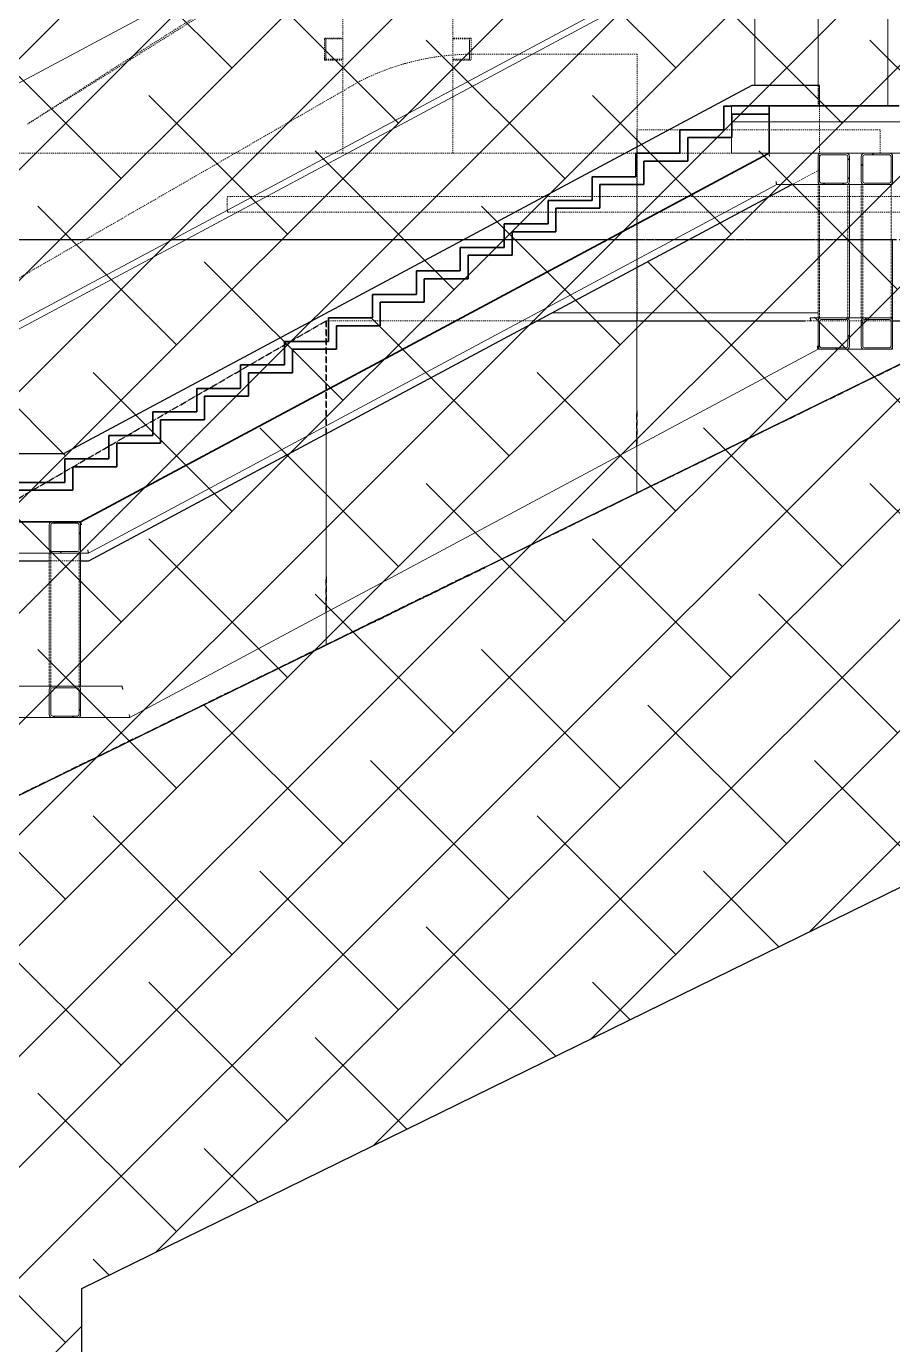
# Model space of a CAD drawing. Header units: millimetres. Extents: x 50357 to 985146, y 723188 to 1803594.
# Drawn here: x 868078 to 873599, y 811745 to 820155 of the extents above; entities that cross this region are included whole.
import ezdxf

# ---------------------------------------------------------------- set-up
doc = ezdxf.new("R2010")
doc.units = ezdxf.units.MM
doc.header["$LTSCALE"] = 3
doc.header["$MEASUREMENT"] = 0
for name, pattern in [('DASHED', [19.05, 12.7, -6.35]), ('DASHED2', [0.375, 0.25, -0.125]), ('HIDDEN', [0.375, 0.25, -0.125]), ('Member Hidden', [4.5, 2.5, -2])]:
    doc.linetypes.add(name, pattern=pattern)
doc.layers.add('-Excluded area line', color=7, linetype='DASHED2', lineweight=40)
doc.layers.add('Hatch (CARR)', color=8, linetype='Continuous', lineweight=35)
for name, color, linetype, lineweight, true_color in [('-Surrender Hatch in Pink', 7, 'Continuous', 40, 0xffc2c2), ('A-FLOR-HRAL', 7, 'Continuous', 13, 0x6e6e6e), ('A-FLOR-PATT', 7, 'Continuous', 13, 0x6e6e6e), ('A-MASS', 7, 'Continuous', 13, 0x6e6e6e), ('ADS280__', 7, 'Continuous', 13, 0x6e6e6e), ('ADS280_B', 7, 'Member Hidden', 13, 0x6e6e6e), ('ADS280_BOther', 7, 'Continuous', 13, 0x6e6e6e), ('ADS280_BSteel', 7, 'Continuous', 13, 0x6e6e6e), ('ADS280_C', 7, 'Continuous', 25, 0x6e6e6e), ('ADS280_CSteel', 7, 'Continuous', 13, 0x6e6e6e), ('ADS280_CU', 7, 'HIDDEN', 13, 0x6e6e6e), ('ADS280_H', 7, 'Member Hidden', 13, 0x6e6e6e), ('ADS280_S', 7, 'Continuous', 13, 0x6e6e6e), ('I-WALL', 7, 'Continuous', 25, 0x6e6e6e), ('Q-SPCQ', 7, 'Continuous', 13, 0x6e6e6e)]:
    doc.layers.add(name, color=color, linetype=linetype, lineweight=lineweight, true_color=true_color)
doc.layers.add('00-TITLEBOX', color=7, linetype='Continuous')
pattern_1 = [(45, (162427.4, 13871), (-251.4472, 251.4472), []), (45, (162427.4, 14252), (-251.4472, 251.4472), [])]

# ---------------------------------------------------------------- blocks, each defined once
blk = doc.blocks.new('Railing - Sabco_Joint-3422319-SEC A')
at = {"layer": 'A-FLOR-HRAL'}
for p, q in [((99592.1, 22068.8), (99592.1, 22067.8)), ((99592.1, 22068.8), (99593.1, 22068.8)), ((99592.1, 22067.8), (99592.1, 21869)), ((99593.1, 22067.8), (99592.1, 22067.8)), ((99593.1, 22067.8), (99593.1, 22068.8)), ((99593.1, 21869), (99593.1, 22067.8)), ((99592.1, 21829), (99592.1, 21005)), ((99593.1, 21005), (99593.1, 21829))]:
    blk.add_line(p, q, dxfattribs=at)
blk = doc.blocks.new('Railing - Sabco_Joint-V12-SEC A')
at = {"layer": 'A-FLOR-HRAL'}
blk.add_line((100794.1, 22068.8), (100800.3, 22068.8), dxfattribs=at)
blk = doc.blocks.new('Railing - Railing-3272704-SEC A')
at = {"layer": 'A-FLOR-HRAL'}
for p, q in [((98085, 22068.7), (98528.3, 22068.7)), ((98085, 22068.8), (98522, 22068.8)), ((98085, 22067.8), (98529.3, 22067.8)), ((98522, 22068.8), (99592, 22068.8)), ((98528.3, 22068.7), (100056, 22068.7)), ((98528.3, 22068.7), (98529.3, 22067.8)), ((98529.3, 22067.8), (100056, 22067.8)), ((98529.3, 22067.8), (98529.3, 21910)), ((99593.1, 22068.8), (100056, 22068.8)), ((100756, 22068.7), (100800.3, 22068.7)), ((100756, 22068.8), (100794.1, 22068.8)), ((100756, 22067.8), (100801.3, 22067.8)), ((100800.3, 22068.7), (100801.3, 22067.8)), ((100801.3, 22067.8), (100801.3, 21869)), ((98529.3, 21870), (98529.3, 21005)), ((100801.3, 21829.1), (100801.3, 21005))]:
    blk.add_line(p, q, dxfattribs=at)
for name in ['Railing - Sabco_Joint-3422319-SEC A', 'Railing - Sabco_Joint-V12-SEC A']:
    blk.add_blockref(name, (0, 0))
blk = doc.blocks.new('KONEGL-TravelMaster110_Escalator_Single_metric - TM110 - 101384-1810381-SEC A')
at = {"layer": 'Q-SPCQ'}
blk.add_line((96389.2, 19681.5), (98084.7, 19681.5), dxfattribs=at)
blk = doc.blocks.new('HANDRAIL1 - HANDRAIL-3274031-SEC A')
at = {"layer": 'A-FLOR-HRAL'}
for p, q in [((94768.1, 22100), (91726.6, 20470.6)), ((97255.7, 21910), (92775.7, 19510)), ((92785.8, 19470), (97265.8, 21870)), ((97682.6, 21870.1), (97682.6, 21132.2)), ((98085, 21132.2), (98085, 21870))]:
    blk.add_line(p, q, dxfattribs=at)
blk = doc.blocks.new('Staircase 01 Steel Beam - Staircase 01 Steel Beam-3332452-SEC A')
at = {"layer": 'ADS280_B', "linetype": 'Continuous'}
for p, q in [((93434.5, 18150), (97821.2, 20500)), ((97821.2, 20500), (98094.7, 20500)), ((98274.8, 20500), (98370, 20500)), ((98550.1, 20500), (98560, 20500)), ((92658.1, 18150), (93194.3, 18150)), ((93374.4, 18150), (93434.5, 18150))]:
    blk.add_line(p, q, dxfattribs=at)
for points, knots in [([(97776, 20680), (97775.6, 20681.7), (97774.7, 20685.2), (97773.5, 20690.1), (97772.4, 20694.3), (97771.3, 20698.6), (97771, 20700), (97771, 20700)], [0, 0, 0, 0, 0.166667, 0.333333, 0.5, 0.666667, 1, 1, 1, 1]), ([(97821.2, 20500), (97821.2, 20500), (97820.8, 20501.4), (97819.8, 20505.7), (97818.7, 20509.9), (97817.5, 20514.8), (97816.6, 20518.3), (97816.2, 20520)], [0.0000015, 0.0000015, 0.0000015, 0.0000015, 0.3333333, 0.5, 0.6666667, 0.8333333, 1, 1, 1, 1]), ([(93389.3, 18330), (93388.9, 18331.7), (93388, 18335.2), (93386.8, 18340.1), (93385.7, 18344.3), (93384.7, 18348.6), (93384.3, 18350), (93384.3, 18350)], [0, 0, 0, 0, 0.166667, 0.333333, 0.5, 0.666667, 1, 1, 1, 1]), ([(93434.5, 18150), (93434.5, 18150), (93434.2, 18151.4), (93433.1, 18155.7), (93432, 18159.9), (93430.8, 18164.8), (93429.9, 18168.3), (93429.5, 18170)], [0.0000015, 0.0000015, 0.0000015, 0.0000015, 0.3333333, 0.5, 0.6666667, 0.8333333, 1, 1, 1, 1])]:
    blk.add_open_spline(points, degree=3, knots=knots, dxfattribs=at)
blk = doc.blocks.new('Staircase 01 Steel Beam Bottom - Staircase 01 Steel Beam Bottom-3334284-SEC A')
at = {"layer": 'ADS280_B', "linetype": 'Continuous'}
for p, q in [((98104.7, 19650), (98034.5, 19650)), ((98380, 19650), (98264.7, 19650)), ((98560, 19650), (98540, 19650)), ((93698, 17100), (98084.7, 19450)), ((98084.7, 19450), (98104.7, 19450)), ((98264.7, 19450), (98380, 19450)), ((98540, 19450), (98560, 19450)), ((93204.4, 17300), (92658.1, 17300)), ((93647.9, 17300), (93364.4, 17300)), ((92658.1, 17100), (93204.4, 17100)), ((93364.4, 17100), (93698, 17100))]:
    blk.add_line(p, q, dxfattribs=at)
for centre, start_param, end_param in [((98560, 19630), 4.724978, 6.283185), ((98560, 19470), 3.141593, 4.69971)]:
    blk.add_ellipse(centre, major_axis=(0, 20), ratio=0.000005, start_param=start_param, end_param=end_param, dxfattribs=at)
for points, knots in [([(98039.5, 19630), (98039.1, 19631.8), (98038.2, 19635.2), (98037, 19640.1), (98035.9, 19644.3), (98034.9, 19648.6), (98034.5, 19650), (98034.5, 19650)], [0, 0, 0, 0, 0.166667, 0.333333, 0.5, 0.666667, 1, 1, 1, 1]), ([(98084.7, 19450), (98084.7, 19450), (98084.4, 19451.4), (98083.3, 19455.7), (98082.2, 19459.9), (98081, 19464.8), (98080.1, 19468.3), (98079.7, 19470)], [0.0000015, 0.0000015, 0.0000015, 0.0000015, 0.3333333, 0.5, 0.6666667, 0.8333333, 1, 1, 1, 1]), ([(93652.9, 17280), (93652.4, 17281.7), (93651.6, 17285.2), (93650.3, 17290.1), (93649.3, 17294.3), (93648.2, 17298.6), (93647.9, 17300), (93647.9, 17300)], [0, 0, 0, 0, 0.166667, 0.333333, 0.5, 0.666667, 1, 1, 1, 1]), ([(93698, 17100), (93698, 17100), (93697.7, 17101.4), (93696.6, 17105.7), (93695.6, 17109.9), (93694.3, 17114.8), (93693.5, 17118.3), (93693, 17120)], [0.0000015, 0.0000015, 0.0000015, 0.0000015, 0.3333333, 0.5, 0.6666667, 0.8333333, 1, 1, 1, 1])]:
    blk.add_open_spline(points, degree=3, knots=knots, dxfattribs=at)
blk = doc.blocks.new('AED_Tactile_Orientation_Line Base - AED_Tactile_Orientation_Line Base-3909938-SEC A')
at = {"layer": 'Q-SPCQ'}
blk.add_hatch(color=256, dxfattribs=at).paths.add_polyline_path([(97534, 21000), (97534, 21000), (97534, 21005)], flags=0)
blk = doc.blocks.new('AED_Tactile_Orientation_Line Base - AED_Tactile_Orientation_Line Base-V62-SEC A')
at = {"layer": 'Q-SPCQ'}
for points in [[(97705.2, 21000), (97834, 21000), (97834, 21005), (97534, 21005), (97534, 21000), (97652.1, 21000)], [(97970.8, 21000), (98134, 21000), (98134, 21005), (97834, 21005), (97834, 21000), (97917.7, 21000)]]:
    blk.add_hatch(color=256, dxfattribs=at).paths.add_polyline_path(points, flags=0)
for p, q in [((97534, 21005), (97834, 21005)), ((97534, 21000), (97534, 21005)), ((97834, 21000), (97534, 21000)), ((97834, 21005), (98134, 21005)), ((97834, 21000), (97834, 21005)), ((97834, 21000), (97834, 21005)), ((98134, 21000), (97834, 21000)), ((98134, 21000), (98134, 21005))]:
    blk.add_line(p, q, dxfattribs=at)
blk = doc.blocks.new('Specialty Equipment 35 - Specialty Equipment 1-4788659-SEC A')
at = {"layer": 'Q-SPCQ'}
blk.add_hatch(color=256, dxfattribs=at).paths.add_polyline_path([(97534, 21000), (97534, 21000), (97534, 21005)], flags=0)
blk = doc.blocks.new('Tactile_Orientation_Line Base - Tactile_Orientation_Line Base-V63-SEC A')
at = {"layer": 'Q-SPCQ'}
blk.add_hatch(color=256, dxfattribs=at).paths.add_polyline_path([(101298.3, 21000), (101298.3, 21005), (100998.4, 21005), (100998.4, 21000), (101104.6, 21000)], flags=0)
for p, q in [((100998.4, 21005), (101298.3, 21005)), ((100998.4, 21005), (100998.4, 21000)), ((101298.3, 21000), (100998.4, 21000)), ((101298.3, 21000), (101298.3, 21005))]:
    blk.add_line(p, q, dxfattribs=at)
blk = doc.blocks.new('Specialty Equipment 37 - Specialty Equipment 1-4790546-SEC A')
at = {"layer": 'Q-SPCQ'}
blk.add_hatch(color=256, dxfattribs=at).paths.add_polyline_path([(98134, 21000), (98299.1, 21000), (98299.1, 21005), (98134, 21005)], flags=0)
for p, q in [((98134, 21005), (98299.1, 21005)), ((98299.1, 21000), (98134, 21000)), ((98299.1, 21000), (98299.1, 21005))]:
    blk.add_line(p, q, dxfattribs=at)
blk = doc.blocks.new('Hanger Rod M100 - Horiziontal Rod-4160037-SEC A')
at = {"layer": 'ADS280_H'}
for p, q in [((99443.7, 20425), (94320.6, 20425)), ((94320.6, 20325), (99443.7, 20325))]:
    blk.add_line(p, q, dxfattribs=at)
for centre, start_param, end_param in [((94320.6, 20375), 0, 1.570796), ((94320.6, 20375), 1.570796, 3.141593), ((99443.7, 20375), 4.712389, 7.853982), ((99443.7, 20375), 1.570796, 4.712389)]:
    blk.add_ellipse(centre, major_axis=(0, 50), ratio=0.042773, start_param=start_param, end_param=end_param, dxfattribs=at)
blk = doc.blocks.new('Square Hollow Sections - SHS 200x200x10-3530122-SEC A')
at = {"layer": 'ADS280_H', "linetype": 'Continuous'}
h = blk.add_hatch(dxfattribs=at)
h.set_pattern_fill('FP_1', color=256, style=0, pattern_type=2)
h.set_pattern_definition(pattern_1)
h.paths.add_polyline_path([(93364.4, 17100), (93378.5, 17105.9), (93384.4, 17120), (93384.4, 17280), (93378.5, 17294.1), (93364.4, 17300), (93204.4, 17300), (93190.2, 17294.1), (93184.4, 17277.4), (93184.4, 17120), (93190.2, 17105.9), (93204.4, 17100)], flags=0)
h.paths.add_polyline_path([(93364.4, 17110), (93204.4, 17110), (93197.3, 17112.9), (93194.4, 17120), (93194.4, 17280), (93197.3, 17287.1), (93204.4, 17290), (93364.4, 17290), (93371.4, 17287.1), (93374.4, 17277.4), (93374.4, 17120), (93371.4, 17112.9)], flags=0)
at = {"layer": 'ADS280_S'}
for p, q in [((93184.4, 17280), (93184.4, 17120)), ((93194.4, 17120), (93194.4, 17280)), ((93364.4, 17300), (93204.4, 17300)), ((93204.4, 17290), (93364.4, 17290)), ((93374.4, 17280), (93374.4, 17120)), ((93384.4, 17120), (93384.4, 17280)), ((93364.4, 17110), (93204.4, 17110)), ((93204.4, 17100), (93364.4, 17100))]:
    blk.add_line(p, q, dxfattribs=at)
for centre, radius, start, end in [((93204.4, 17280), 20, 90, 180), ((93204.4, 17280), 10, 90, 180), ((93364.4, 17280), 20, 0, 90), ((93364.4, 17280), 10, 0, 90), ((93204.4, 17120), 20, 180, 270), ((93204.4, 17120), 10, 180, 270), ((93364.4, 17120), 20, 270, 0), ((93364.4, 17120), 10, 270, 0)]:
    blk.add_arc(centre, radius, start, end, dxfattribs=at)
blk = doc.blocks.new('Square Hollow Sections - SHS 200x200x10-V34-SEC A')
at = {"layer": 'ADS280_H', "linetype": 'Continuous'}
h = blk.add_hatch(dxfattribs=at)
h.set_pattern_fill('FP_1', color=256, style=0, pattern_type=2)
h.set_pattern_definition(pattern_1)
h.paths.add_polyline_path([(98380, 19450), (98540, 19450), (98554.2, 19455.9), (98560, 19470), (98560, 19630), (98554.2, 19644.1), (98540, 19650), (98380, 19650), (98365.9, 19644.1), (98360, 19630), (98360, 19470), (98365.9, 19455.9)], flags=0)
h.paths.add_polyline_path([(98380, 19460), (98373, 19462.9), (98370, 19470), (98370, 19630), (98373, 19637.1), (98380, 19640), (98540, 19640), (98547.1, 19637.1), (98550, 19630), (98550, 19470), (98547.1, 19462.9), (98540, 19460)], flags=0)
at = {"layer": 'ADS280_S'}
for p, q in [((98360, 19630), (98360, 19470)), ((98370, 19470), (98370, 19630)), ((98540, 19650), (98380, 19650)), ((98380, 19640), (98540, 19640)), ((98550, 19630), (98550, 19470)), ((98560, 19470), (98560, 19630)), ((98540, 19460), (98380, 19460)), ((98380, 19450), (98540, 19450))]:
    blk.add_line(p, q, dxfattribs=at)
for centre, radius, start, end in [((98380, 19630), 20, 90, 180), ((98380, 19630), 10, 90, 180), ((98540, 19630), 20, 0, 90), ((98540, 19630), 10, 0, 90), ((98380, 19470), 20, 180, 270), ((98380, 19470), 10, 180, 270), ((98540, 19470), 20, 270, 0), ((98540, 19470), 10, 270, 0)]:
    blk.add_arc(centre, radius, start, end, dxfattribs=at)
blk = doc.blocks.new('Square Hollow Sections - SHS 200x200x10-V35-SEC A')
at = {"layer": 'ADS280_H', "linetype": 'Continuous'}
h = blk.add_hatch(dxfattribs=at)
h.set_pattern_fill('FP_1', color=256, style=0, pattern_type=2)
h.set_pattern_definition(pattern_1)
h.paths.add_polyline_path([(98104.7, 19450), (98264.7, 19450), (98278.9, 19455.9), (98284.7, 19470), (98284.7, 19630), (98278.9, 19644.1), (98264.7, 19650), (98104.7, 19650), (98090.6, 19644.1), (98084.7, 19630), (98084.7, 19470), (98090.6, 19455.9)], flags=0)
h.paths.add_polyline_path([(98104.7, 19460), (98097.7, 19462.9), (98094.7, 19470), (98094.7, 19630), (98097.7, 19637.1), (98104.7, 19640), (98264.7, 19640), (98271.8, 19637.1), (98274.7, 19630), (98274.7, 19470), (98271.8, 19462.9), (98264.7, 19460), (98130.1, 19460)], flags=0)
at = {"layer": 'ADS280_S'}
for p, q in [((98084.7, 19630), (98084.7, 19470)), ((98094.7, 19470), (98094.7, 19630)), ((98264.7, 19650), (98104.7, 19650)), ((98104.7, 19640), (98264.7, 19640)), ((98274.7, 19630), (98274.7, 19470)), ((98284.7, 19470), (98284.7, 19630)), ((98264.7, 19460), (98104.7, 19460)), ((98104.7, 19450), (98264.7, 19450))]:
    blk.add_line(p, q, dxfattribs=at)
for centre, radius, start, end in [((98104.7, 19630), 20, 90, 180), ((98104.7, 19630), 10, 90, 180), ((98264.7, 19630), 20, 0, 90), ((98264.7, 19630), 10, 0, 90), ((98104.7, 19470), 20, 180, 270), ((98104.7, 19470), 10, 180, 270), ((98264.7, 19470), 20, 270, 360), ((98264.7, 19470), 10, 270, 360)]:
    blk.add_arc(centre, radius, start, end, dxfattribs=at)
blk = doc.blocks.new('Square Hollow Sections - SHS 200x200x10-V42-SEC A')
at = {"layer": 'ADS280_H', "linetype": 'Continuous'}
h = blk.add_hatch(dxfattribs=at)
h.set_pattern_fill('FP_1', color=256, style=0, pattern_type=2)
h.set_pattern_definition(pattern_1)
h.paths.add_polyline_path([(93204.4, 18150), (93364.4, 18150), (93378.5, 18155.9), (93384.4, 18170), (93384.4, 18330), (93378.5, 18344.1), (93364.4, 18350), (93204.4, 18350), (93190.2, 18344.1), (93184.4, 18330), (93184.4, 18170), (93190.2, 18155.9)], flags=0)
h.paths.add_polyline_path([(93204.4, 18160), (93197.3, 18162.9), (93194.4, 18170), (93194.4, 18330), (93197.3, 18337.1), (93204.4, 18340), (93364.4, 18340), (93371.4, 18337.1), (93374.4, 18330), (93374.4, 18170), (93371.4, 18162.9), (93364.4, 18160), (93243.6, 18160)], flags=0)
at = {"layer": 'ADS280_S'}
for p, q in [((93364.4, 18350), (93204.4, 18350)), ((93204.4, 18340), (93364.4, 18340)), ((93184.4, 18330), (93184.4, 18170)), ((93194.4, 18170), (93194.4, 18330)), ((93374.4, 18330), (93374.4, 18170)), ((93384.4, 18170), (93384.4, 18330)), ((93364.4, 18160), (93204.4, 18160)), ((93204.4, 18150), (93364.4, 18150))]:
    blk.add_line(p, q, dxfattribs=at)
for centre, radius, start, end in [((93204.4, 18330), 20, 90, 180), ((93204.4, 18330), 10, 90, 180), ((93364.4, 18330), 20, 0, 90), ((93364.4, 18330), 10, 0, 90), ((93204.4, 18170), 20, 180, 270), ((93204.4, 18170), 10, 180, 270), ((93364.4, 18170), 20, 270, 0), ((93364.4, 18170), 10, 270, 0)]:
    blk.add_arc(centre, radius, start, end, dxfattribs=at)
blk = doc.blocks.new('Square Hollow Sections - SHS 200x200x10-V44-SEC A')
at = {"layer": 'ADS280_H', "linetype": 'Continuous'}
h = blk.add_hatch(dxfattribs=at)
h.set_pattern_fill('FP_1', color=256, style=0, pattern_type=2)
h.set_pattern_definition(pattern_1)
h.paths.add_polyline_path([(98104.7, 20500), (98264.7, 20500), (98278.9, 20505.9), (98284.7, 20520), (98284.7, 20680), (98278.9, 20694.1), (98264.7, 20700), (98104.7, 20700), (98090.6, 20694.1), (98084.7, 20680), (98084.7, 20520), (98090.6, 20505.9)], flags=0)
h.paths.add_polyline_path([(98264.7, 20510), (98104.7, 20510), (98097.7, 20512.9), (98094.7, 20520), (98094.7, 20680), (98097.7, 20687.1), (98104.7, 20690), (98264.7, 20690), (98271.8, 20687.1), (98274.7, 20680), (98274.7, 20520), (98271.8, 20512.9)], flags=0)
at = {"layer": 'ADS280_S'}
for p, q in [((98264.7, 20700), (98104.7, 20700)), ((98104.7, 20690), (98264.7, 20690)), ((98084.7, 20680), (98084.7, 20520)), ((98094.7, 20520), (98094.7, 20680)), ((98274.7, 20680), (98274.7, 20520)), ((98284.7, 20520), (98284.7, 20680)), ((98264.7, 20510), (98104.7, 20510)), ((98104.7, 20500), (98264.7, 20500))]:
    blk.add_line(p, q, dxfattribs=at)
for centre, radius, start, end in [((98104.7, 20680), 20, 90, 180), ((98104.7, 20680), 10, 90, 180), ((98264.7, 20680), 20, 0, 90), ((98264.7, 20680), 10, 0, 90), ((98104.7, 20520), 20, 180, 270), ((98104.7, 20520), 10, 180, 270), ((98264.7, 20520), 20, 270, 360), ((98264.7, 20520), 10, 270, 360)]:
    blk.add_arc(centre, radius, start, end, dxfattribs=at)
blk = doc.blocks.new('Square Hollow Sections-Column - SHS200x200x10-3337433-SEC A')
at = {"layer": 'ADS280_C', "lineweight": 13}
for p, q in [((93204.4, 18150), (93194.4, 18150)), ((93374.4, 18150), (93364.4, 18150)), ((93384.4, 17300), (93384.4, 18150))]:
    blk.add_line(p, q, dxfattribs=at)
at = {"layer": 'ADS280_CU'}
for p, q in [((93184.4, 18150), (93184.4, 17300)), ((93194.4, 18150), (93194.4, 17300)), ((93374.4, 18150), (93374.4, 17300))]:
    blk.add_line(p, q, dxfattribs=at)
blk = doc.blocks.new('Square Hollow Sections-Column - SHS200x200x10-3337943-SEC A')
at = {"layer": 'ADS280_C', "lineweight": 13}
for p, q in [((98380, 20500), (98370, 20500)), ((98550, 20500), (98540, 20500)), ((98560, 19650), (98560, 20150))]:
    blk.add_line(p, q, dxfattribs=at)
at = {"layer": 'ADS280_CU'}
for p, q in [((98360, 20500), (98360, 19650)), ((98370, 20500), (98370, 19650)), ((98550, 20500), (98550, 19650))]:
    blk.add_line(p, q, dxfattribs=at)
blk = doc.blocks.new('Square Hollow Sections-Column - SHS200x200x10-V48-SEC A')
at = {"layer": 'ADS280_C', "lineweight": 13}
for p, q in [((98104.7, 20500), (98094.7, 20500)), ((98274.7, 20500), (98264.7, 20500)), ((98284.7, 19650), (98284.7, 20500))]:
    blk.add_line(p, q, dxfattribs=at)
at = {"layer": 'ADS280_CU'}
for p, q in [((98084.7, 20500), (98084.7, 19650)), ((98094.7, 20500), (98094.7, 19650)), ((98274.7, 20500), (98274.7, 19650))]:
    blk.add_line(p, q, dxfattribs=at)
blk = doc.blocks.new('Square Hollow Sections - SHS 200x200x10-V53-SEC A')
at = {"layer": 'ADS280_H', "linetype": 'Continuous'}
h = blk.add_hatch(dxfattribs=at)
h.set_pattern_fill('FP_1', color=256, style=0, pattern_type=2)
h.set_pattern_definition(pattern_1)
h.paths.add_polyline_path([(98380, 20500), (98540, 20500), (98554.2, 20505.9), (98560, 20520), (98560, 20680), (98554.2, 20694.1), (98540, 20700), (98380, 20700), (98365.9, 20694.1), (98360, 20680), (98360, 20520), (98365.9, 20505.9)], flags=0)
h.paths.add_polyline_path([(98380, 20510), (98373, 20512.9), (98370, 20520), (98370, 20680), (98373, 20687.1), (98380, 20690), (98540, 20690), (98547.1, 20687.1), (98550, 20680), (98550, 20520), (98547.1, 20512.9), (98540, 20510)], flags=0)
at = {"layer": 'ADS280_S'}
for p, q in [((98540, 20700), (98380, 20700)), ((98380, 20690), (98540, 20690)), ((98360, 20680), (98360, 20520)), ((98370, 20520), (98370, 20680)), ((98550, 20680), (98550, 20520)), ((98560, 20520), (98560, 20680)), ((98540, 20510), (98380, 20510)), ((98380, 20500), (98540, 20500))]:
    blk.add_line(p, q, dxfattribs=at)
for centre, radius, start, end in [((98380, 20680), 20, 90, 180), ((98380, 20680), 10, 90, 180), ((98540, 20680), 20, 0, 90), ((98540, 20680), 10, 0, 90), ((98380, 20520), 20, 180, 270), ((98380, 20520), 10, 180, 270), ((98540, 20520), 20, 270, 360), ((98540, 20520), 10, 270, 360)]:
    blk.add_arc(centre, radius, start, end, dxfattribs=at)
blk = doc.blocks.new('Circular Hollow Sections - A1_CHS Ø 1000x25 THK-5164246-SEC A')
at = {"layer": 'ADS280_H'}
blk.add_line((93045.1, 20886.6), (94982, 22100), dxfattribs=at)
blk = doc.blocks.new('Rectangular Hollow Sections - RHS140x80x5-V126-SEC A')
at = {"layer": 'ADS280_H'}
for p, q in [((95056, 21435), (94948, 21435)), ((94948, 21425), (94948, 21435)), ((94948, 21430), (95056, 21430)), ((94948, 21305), (94948, 21425)), ((95056, 21435), (95056, 21425)), ((95056, 21425), (95056, 21305)), ((94948, 21295), (94948, 21305)), ((94948, 21300), (95056, 21300)), ((94948, 21295), (95056, 21295)), ((95056, 21305), (95056, 21295))]:
    blk.add_line(p, q, dxfattribs=at)
blk = doc.blocks.new('Rectangular Hollow Sections - RHS140x80x5-V127-SEC A')
at = {"layer": 'ADS280_H'}
for p, q in [((95864, 21435), (95756, 21435)), ((95864, 21430), (95756, 21430)), ((95864, 21435), (95864, 21425)), ((95864, 21425), (95864, 21305)), ((95864, 21300), (95756, 21300)), ((95756, 21295), (95864, 21295)), ((95864, 21305), (95864, 21295))]:
    blk.add_line(p, q, dxfattribs=at)

msp = doc.modelspace()

# ---------------------------------------------------------------- hatches: boundary and pattern name
at = {"layer": 'A-FLOR-PATT'}
h = msp.add_hatch(dxfattribs=at)
h.set_pattern_fill('FP_1', color=256, style=0, pattern_type=2)
h.set_pattern_definition([(45, (937466.83, 812515.94), (-251.4472, 251.4472), []), (45, (937466.83, 812896.94), (-251.4472, 251.4472), [])])
h.paths.add_polyline_path([(857808.4552, 810243.4457), (875223.4483, 818769.936), (875220.4483, 818771.4671), (857808.4552, 810246.4457)], flags=0)
at = {"layer": 'Hatch (CARR)'}
h = msp.add_hatch(dxfattribs=at)
h.set_pattern_fill('ANSI38', color=256, scale=4000)
edge = h.paths.add_edge_path()
edge.add_arc((901797.5377, 767882.7787), 65692.9869, 89.447631451, 111.454694143)
edge.add_line((877769.3162, 829023.7069), (843903.652, 829356.155))
edge.add_line((843903.652, 829356.155), (843838.7661, 822738.7897))
edge.add_line((843838.7661, 822738.7897), (855789.2784, 822621.4755))
edge.add_line((855789.2784, 822621.4755), (861630.5158, 818523.1211))
edge.add_line((861630.5158, 818523.1211), (861630.4904, 817844.936))
edge.add_line((861630.4904, 817844.936), (860370.6117, 817844.936))
edge.add_line((860370.6117, 817844.936), (856170.6117, 815594.936))
edge.add_line((856170.6117, 815594.936), (854950.6117, 815594.936))
edge.add_line((854950.6117, 815594.936), (854390.6117, 815294.936))
edge.add_line((854390.6117, 815294.936), (844469.3201, 815294.936))
edge.add_line((844469.3201, 815294.936), (844469.3201, 810194.936))
edge.add_line((844469.3201, 810194.936), (868430.8636, 810194.936))
edge.add_line((868430.8636, 810194.936), (868430.8636, 812102.6672))
edge.add_line((868430.8636, 812102.6672), (875730.6511, 815683.6405))
edge.add_line((875730.6511, 815683.6405), (902430.851, 815683.6405))
edge.add_line((902430.851, 815683.6405), (902430.851, 833572.7128))

# ---------------------------------------------------------------- linework, layer by layer
at = {"layer": '-Excluded area line', "const_width": 0.5}
msp.add_lwpolyline([(868430.8636, 812102.6672), (875730.6511, 815683.6405)], dxfattribs=at)
at = {"layer": '-Surrender Hatch in Pink', "const_width": 0.5}
msp.add_lwpolyline([(843838.7661, 822738.7897), (855789.2784, 822621.4755), (861630.5158, 818523.1211), (861630.5158, 817844.936), (860370.6117, 817844.936), (856170.6117, 815594.936), (854950.6117, 815594.936), (854390.6117, 815294.936), (844469.3201, 815294.936), (844469.3201, 810194.936), (868430.8636, 810194.936), (868430.8636, 812102.6672), (875730.6511, 815683.6405), (893795.4552, 815683.6405), (893795.4551, 803340.6069), (873870.0782, 803340.6069), (873245.0782, 805057.7803), (871995.0782, 801623.4335), (871370.0782, 803340.6069), (843838.7661, 803340.6069), (843838.7661, 837401.5296)], dxfattribs=at)
at = {"layer": '00-TITLEBOX'}
msp.add_lwpolyline([(902430.851, 833572.7128, 0.096320151), (877769.3162, 829023.7069), (843903.652, 829356.155), (843838.7661, 822738.7897), (855789.2784, 822621.4755), (861630.5158, 818523.1211), (861630.4904, 817844.936), (860370.6117, 817844.936), (856170.6117, 815594.936), (854950.6117, 815594.936), (854390.6117, 815294.936), (844469.3201, 815294.936), (844469.3201, 810194.936), (868430.8636, 810194.936), (868430.8636, 812102.6672), (875730.6511, 815683.6405), (902430.851, 815683.6405)], format="xyb", close=True, dxfattribs=at)
at = {"layer": 'A-MASS'}
for p, q in [((871968.5371, 817702.7522), (871968.533, 818232.7465)), ((871988.5327, 818276.436), (871971.5327, 818276.436)), ((871968.5388, 817476.0656), (871968.5407, 817250.336)), ((871968.5407, 817250.336), (871968.5389, 817476.0656))]:
    msp.add_line(p, q, dxfattribs=at)
at = {"layer": 'ADS280__'}
for p, q in [((874548.343, 818439.3449), (867480.8658, 814978.4495)), ((871968.5327, 818276.436), (871968.533, 818232.7739)), ((874107.5109, 818226.6212), (871968.5407, 817179.636)), ((869989.138, 816642.1303), (869989.131, 817555.277)), ((871968.5401, 817250.3096), (871968.5407, 817179.636)), ((871968.5407, 817179.636), (871282.7273, 816843.5894)), ((869989.1413, 816210.1863), (869989.1398, 816415.4696))]:
    msp.add_line(p, q, dxfattribs=at)
at = {"layer": 'ADS280_BSteel', "linetype": 'Member Hidden', "flags": 128}
msp.add_lwpolyline([(868094.9135, 819537.7322), (868656.6375, 819901.5762), (869304.1455, 820309.6366), (869956.6816, 820709.6073), (870614.1447, 821101.4265), (871276.4329, 821485.0334), (871943.4436, 821860.3687), (872615.0737, 822227.3742), (873291.219, 822585.993), (873971.7748, 822936.1696), (874656.6358, 823277.8498), (875345.6959, 823610.9807), (876038.8483, 823935.5107), (876735.9857, 824251.3894), (877437.0001, 824558.5681), (878141.783, 824856.9991), (878850.2251, 825146.6361), (879562.2169, 825427.4344), (880277.648, 825699.3505), (880996.4075, 825962.3421), (881718.3843, 826216.3687), (882443.4664, 826461.3908), (883171.5416, 826697.3706), (883902.4971, 826924.2714), (884636.2197, 827142.0581), (885372.5958, 827350.6971), (886111.5113, 827550.1559), (886852.8518, 827740.4036), (887596.5025, 827921.411), (888342.3481, 828093.1498), (889090.2732, 828255.5935), (889840.162, 828408.7169), (890591.8983, 828552.4963), (891345.3656, 828686.9095), (892100.4473, 828811.9356), (892857.0265, 828927.5553), (893614.9859, 829033.7507), (894374.2082, 829130.5052), (895134.5758, 829217.804), (895895.9709, 829295.6335), (896658.2756, 829363.9817), (897421.3719, 829422.8379), (898185.1415, 829472.1931), (898949.4661, 829512.0396), (899714.2275, 829542.3712), (900479.3071, 829563.1833), (901244.5864, 829574.4726), (901455.3929, 829575.9091)], dxfattribs=at)
at = {"layer": 'ADS280_CU', "linetype": 'Member Hidden'}
for p, q in [((869987.4152, 820079.936), (869977.4152, 820079.936)), ((869977.4153, 819949.936), (869977.4153, 820069.936)), ((869987.4153, 820069.936), (869987.4153, 819949.936)), ((870903.4164, 819949.936), (870903.4164, 820069.936)), ((870913.4165, 820079.936), (870903.4165, 820079.936)), ((870913.4164, 820069.936), (870913.4164, 819949.936)), ((871971.5327, 819977.336), (870922.6406, 819977.336)), ((871971.5327, 818326.4856), (871971.5327, 819977.336)), ((869977.4152, 819939.936), (869987.4152, 819939.936)), ((870903.4165, 819939.936), (870913.4165, 819939.936)), ((870203.3467, 819804.4061), (854697.6696, 810851.0447)), ((873124.4496, 819644.936), (873124.4496, 819777.1293)), ((873134.4496, 819325.768), (873134.4496, 819649.8863)), ((871968.5327, 818276.436), (871968.5327, 819494.936)), ((871968.5327, 819494.936), (871971.5327, 819494.936)), ((872243.5141, 819494.936), (871971.5823, 819494.936)), ((873520.5782, 819494.936), (872523.6134, 819494.936)), ((873520.5782, 819344.936), (873520.5782, 819494.936)), ((873134.4496, 819240.2692), (873134.4496, 819325.5087)), ((872956.7034, 819145.048), (873134.4496, 819240.2692)), ((867181.0141, 816655.2302), (869988.6231, 818276.436)), ((869988.6231, 818276.436), (871335.2447, 818276.436)), ((873039.4632, 818276.436), (873599.3559, 818276.436)), ((868223.9099, 816744.936), (868423.7335, 816744.936))]:
    msp.add_line(p, q, dxfattribs=at)
msp.add_arc((870922.6406, 818394.936), 1582.4, 90, 117.03654893, dxfattribs=at)
for centre, start_param, end_param in [((869977.4152, 820069.936), 4.71238898, 6.283185307), ((869987.4152, 820069.936), 4.71238898, 6.283185307), ((870903.4165, 820069.936), 0, 1.570796327), ((870913.4165, 820069.936), 0, 1.570796327), ((869977.4152, 819949.936), 3.141592654, 4.71238898), ((869987.4152, 819949.936), 3.141592654, 4.71238898), ((870903.4165, 819949.936), 1.570796327, 3.141592654), ((870913.4165, 819949.936), 1.570796327, 3.141592654)]:
    msp.add_ellipse(centre, major_axis=(0, 10), ratio=0.000005146, start_param=start_param, end_param=end_param, dxfattribs=at)
at = {"layer": 'ADS280_H'}
for p, q in [((870095.4552, 819344.9465), (870095.4552, 820744.8863)), ((870795.4552, 819344.9465), (870795.4552, 820744.8863)), ((867194.198, 819344.936), (871963.5141, 819344.936)), ((872243.6134, 819344.936), (872573.4056, 819344.936))]:
    msp.add_line(p, q, dxfattribs=at)
at = {"layer": 'ADS280_H', "linetype": 'DASHED', "lineweight": 25}
for p, q in [((867855.8255, 818794.936), (871968.5327, 818794.936)), ((871968.5327, 818791.936), (867855.8255, 818791.936)), ((871968.5327, 818794.936), (871968.5327, 818791.936)), ((871968.5823, 818794.936), (873599.4127, 818794.936)), ((875223.433, 818791.936), (871968.5823, 818791.936)), ((867181.0142, 816654.9978), (869989.1254, 818276.436)), ((869989.131, 817555.3167), (869989.1254, 818276.436)), ((869989.1254, 818273.436), (869989.131, 817555.3167)), ((871968.5407, 817176.636), (874107.5109, 818223.6212)), ((871968.5366, 817702.7234), (871968.5384, 817476.0941)), ((871968.5384, 817476.0941), (871968.5367, 817702.7234)), ((871968.5385, 817476.0941), (871968.5368, 817702.7233)), ((871968.5369, 817702.7233), (871968.5385, 817476.0941)), ((871282.7273, 816840.5894), (871968.5407, 817176.636)), ((871968.5407, 817176.636), (871968.5406, 817179.6073)), ((871968.5406, 817179.6073), (871968.5407, 817176.636)), ((871968.5407, 817176.636), (871968.5407, 817179.636)), ((871000.0763, 816705.0912), (869989.1413, 816209.736)), ((870167.4663, 816294.1147), (871000.0763, 816702.0912)), ((869989.138, 816642.0906), (869989.1397, 816415.5093)), ((869989.1398, 816415.5093), (869989.138, 816642.0906)), ((869989.1413, 816209.736), (857808.4552, 810244.936)), ((869989.1413, 816209.736), (869989.1413, 816210.1466)), ((869989.1413, 816210.1466), (869989.1413, 816206.736)), ((869989.1413, 816206.736), (869989.1413, 816209.736))]:
    msp.add_line(p, q, dxfattribs=at)
at = {"layer": 'ADS280_S', "lineweight": 35}
for p, q in [((872573.4663, 819644.936), (872523.5638, 819644.936)), ((872523.5638, 819644.936), (872523.5638, 819494.936)), ((872813.57, 819346.6196), (872813.57, 819644.936)), ((872573.5638, 819594.936), (872573.5638, 819444.936)), ((872573.5638, 819594.936), (872803.5638, 819594.936)), ((872803.57, 819594.936), (872813.57, 819594.936)), ((872523.5638, 819494.936), (872243.5638, 819494.936)), ((872243.5638, 819494.936), (872243.5638, 819344.936)), ((872573.5638, 819444.936), (872293.5638, 819444.936)), ((872293.5638, 819444.936), (872293.5638, 819294.936)), ((868423.7606, 816994.936), (872803.5638, 819341.2591)), ((872243.5638, 819344.936), (871963.5638, 819344.936)), ((871963.5638, 819344.936), (871963.5638, 819194.936)), ((872803.57, 819341.2624), (872813.57, 819346.6196)), ((872293.5638, 819294.936), (872013.5638, 819294.936)), ((872013.5638, 819294.936), (872013.5638, 819144.936)), ((871963.5638, 819194.936), (871683.5638, 819194.936)), ((871683.5638, 819194.936), (871683.5638, 819044.936)), ((871733.5638, 818994.936), (871733.5638, 819144.936)), ((871733.5638, 819144.936), (872013.5638, 819144.936)), ((871683.5638, 819044.936), (871403.5638, 819044.936)), ((871403.5638, 819044.936), (871403.5638, 818894.936)), ((871453.5638, 818994.936), (871453.5638, 818844.936)), ((871453.5638, 818994.936), (871733.5638, 818994.936)), ((871403.5638, 818894.936), (871123.5638, 818894.936)), ((871123.5638, 818894.936), (871123.5638, 818744.936)), ((871173.5638, 818844.936), (871173.5638, 818694.936)), ((871173.5638, 818844.936), (871453.5638, 818844.936)), ((871123.5638, 818744.936), (870843.5638, 818744.936)), ((870843.5638, 818744.936), (870843.5638, 818594.936)), ((870893.5638, 818694.936), (870893.5638, 818544.936)), ((870893.5638, 818694.936), (871173.5638, 818694.936)), ((870843.5638, 818594.936), (870563.5638, 818594.936)), ((870563.5638, 818594.936), (870563.5638, 818444.936)), ((870613.5638, 818544.936), (870613.5638, 818394.936)), ((870613.5638, 818544.936), (870893.5638, 818544.936)), ((870563.5638, 818444.936), (870283.5638, 818444.936)), ((870283.5638, 818444.936), (870283.5638, 818294.936)), ((870333.5638, 818394.936), (870333.5638, 818244.936)), ((870333.5638, 818394.936), (870613.5638, 818394.936)), ((870283.5638, 818294.936), (870003.5638, 818294.936)), ((870003.5638, 818294.936), (870003.5638, 818144.936)), ((870053.5638, 818244.936), (870053.5638, 818094.936)), ((870053.5638, 818244.936), (870333.5638, 818244.936)), ((870003.5638, 818144.936), (869723.5638, 818144.936)), ((869723.5638, 818144.936), (869723.5638, 817994.936)), ((869773.5638, 818094.936), (869773.5638, 817944.936)), ((869773.5638, 818094.936), (870053.5638, 818094.936)), ((869723.5638, 817994.936), (869443.5638, 817994.936)), ((869443.5638, 817994.936), (869443.5638, 817844.936)), ((869773.5638, 817944.936), (869493.5638, 817944.936)), ((869493.5638, 817794.936), (869493.5638, 817944.936)), ((869443.5638, 817844.936), (869163.5638, 817844.936)), ((869163.5638, 817844.936), (869163.5638, 817694.936)), ((869213.5638, 817644.936), (869213.5638, 817794.936)), ((869213.5638, 817794.936), (869493.5638, 817794.936)), ((869163.5638, 817694.936), (868883.5638, 817694.936)), ((868883.5638, 817694.936), (868883.5638, 817544.936)), ((868933.5638, 817494.936), (868933.5638, 817644.936)), ((868933.5638, 817644.936), (869213.5638, 817644.936)), ((868883.5638, 817544.936), (868603.5638, 817544.936)), ((868603.5638, 817544.936), (868603.5638, 817394.936)), ((868933.5638, 817494.936), (868653.5638, 817494.936)), ((868653.5638, 817344.936), (868653.5638, 817494.936)), ((868603.5638, 817394.936), (868323.5638, 817394.936)), ((868323.5638, 817394.936), (868323.5638, 817244.936)), ((868653.5638, 817344.936), (868373.5638, 817344.936)), ((868373.5638, 817194.936), (868373.5638, 817344.936)), ((868323.5638, 817244.936), (866823.5638, 817244.936)), ((866873.5638, 817194.936), (868373.5638, 817194.936)), ((867203.7606, 816994.936), (868423.7606, 816994.936))]:
    msp.add_line(p, q, dxfattribs=at)
at = {"layer": 'ADS280_S'}
for p, q in [((872573.4552, 819644.936), (872573.4552, 819344.936)), ((872573.4552, 819544.936), (875195.4552, 819544.936)), ((872573.4552, 819344.936), (902430.851, 819344.936))]:
    msp.add_line(p, q, dxfattribs=at)
at = {"layer": 'ADS280_S', "flags": 128}
for points in [[(875220.4483, 818771.4671), (857808.4552, 810246.4457)], [(857808.4552, 810243.4457), (875223.4483, 818769.936)]]:
    msp.add_lwpolyline(points, dxfattribs=at)
at = {"layer": 'I-WALL'}
for p, q in [((872701.9424, 819777.125), (868315.2758, 817427.125)), ((873134.4496, 819777.125), (872701.9424, 819777.125)), ((873134.4496, 819649.936), (873134.4496, 819777.125)), ((868476.4943, 816744.936), (872956.6597, 819145.0245)), ((871971.5327, 818276.436), (871971.5327, 818326.436)), ((871335.2943, 818276.436), (871971.5327, 818276.436)), ((871988.5823, 818276.436), (873039.4135, 818276.436)), ((873599.4055, 818276.436), (874159.9203, 818276.436)), ((868315.2758, 817427.125), (867095.2758, 817427.125)), ((867717.4862, 816744.936), (868223.8603, 816744.936)), ((868423.7831, 816744.936), (868476.4943, 816744.936))]:
    msp.add_line(p, q, dxfattribs=at)

# ---------------------------------------------------------------- block references
at = {"layer": 'A-FLOR-HRAL'}
for name in ['HANDRAIL1 - HANDRAIL-3274031-SEC A', 'Railing - Railing-3272704-SEC A']:
    msp.add_blockref(name, (775039.4296, 798644.936), dxfattribs=at)
at = {"layer": 'ADS280_BOther'}
for name in ['Staircase 01 Steel Beam - Staircase 01 Steel Beam-3332452-SEC A', 'Staircase 01 Steel Beam Bottom - Staircase 01 Steel Beam Bottom-3334284-SEC A']:
    msp.add_blockref(name, (775039.4296, 798644.936), dxfattribs=at)
at = {"layer": 'ADS280_BSteel', "linetype": 'Member Hidden'}
for name in ['Circular Hollow Sections - A1_CHS Ø 1000x25 THK-5164246-SEC A', 'Rectangular Hollow Sections - RHS140x80x5-V126-SEC A', 'Rectangular Hollow Sections - RHS140x80x5-V127-SEC A', 'Square Hollow Sections - SHS 200x200x10-V44-SEC A', 'Square Hollow Sections - SHS 200x200x10-V53-SEC A', 'Hanger Rod M100 - Horiziontal Rod-4160037-SEC A', 'Square Hollow Sections - SHS 200x200x10-V35-SEC A', 'Square Hollow Sections - SHS 200x200x10-V34-SEC A', 'Square Hollow Sections - SHS 200x200x10-V42-SEC A', 'Square Hollow Sections - SHS 200x200x10-3530122-SEC A']:
    msp.add_blockref(name, (775039.4296, 798644.936), dxfattribs=at)
at = {"layer": 'ADS280_CSteel', "linetype": 'HIDDEN'}
for name in ['Square Hollow Sections-Column - SHS200x200x10-V48-SEC A', 'Square Hollow Sections-Column - SHS200x200x10-3337943-SEC A', 'Square Hollow Sections-Column - SHS200x200x10-3337433-SEC A']:
    msp.add_blockref(name, (775039.4296, 798644.936), dxfattribs=at)
at = {"layer": 'Q-SPCQ'}
for name, p in [('Specialty Equipment 35 - Specialty Equipment 1-4788659-SEC A', (775039.4296, 798644.936)), ('AED_Tactile_Orientation_Line Base - AED_Tactile_Orientation_Line Base-3909938-SEC A', (775039.4074, 798644.936)), ('AED_Tactile_Orientation_Line Base - AED_Tactile_Orientation_Line Base-3909938-SEC A', (775039.4185, 798644.936)), ('AED_Tactile_Orientation_Line Base - AED_Tactile_Orientation_Line Base-3909938-SEC A', (775039.4296, 798644.936)), ('AED_Tactile_Orientation_Line Base - AED_Tactile_Orientation_Line Base-V62-SEC A', (775039.4296, 798644.936)), ('Specialty Equipment 37 - Specialty Equipment 1-4790546-SEC A', (775039.4296, 798644.936)), ('Tactile_Orientation_Line Base - Tactile_Orientation_Line Base-V63-SEC A', (772340.1534, 798644.936)), ('KONEGL-TravelMaster110_Escalator_Single_metric - TM110 - 101384-1810381-SEC A', (775039.4296, 798644.936))]:
    msp.add_blockref(name, p, dxfattribs=at)

doc.saveas('drawing.dxf')
